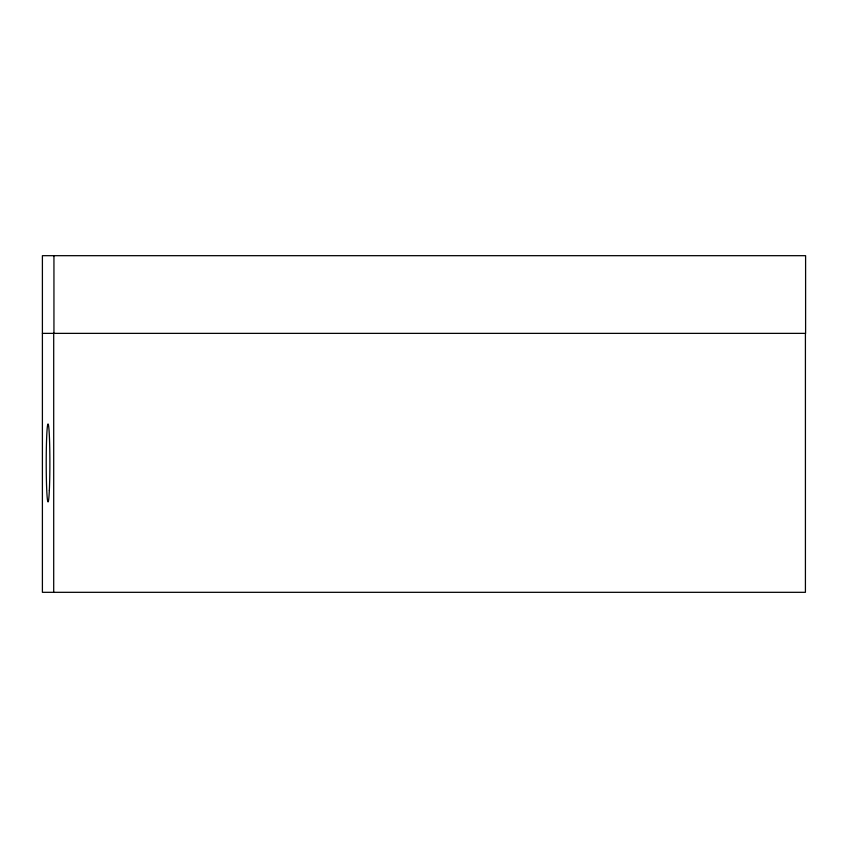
<?xml version="1.0" encoding="UTF-8"?>
<svg xmlns="http://www.w3.org/2000/svg" width="848" height="848" viewBox="0 0 848 848"><rect width="100%" height="100%" fill="white"/><g stroke="black" fill="none" stroke-linecap="round" stroke-linejoin="round"><path stroke-width="1.27" d="M42.4 333.37L805.6 333.37L805.6 255.683L42.4 255.683L42.4 592.317L805.42 592.317L805.42 333.37M53.943 255.683L53.943 333.37M53.7 333.37L53.7 592.317M49.343 490.303A38.838 1.823 -90 0 0 48.516 425.325A38.838 1.823 -90 0 0 46.28 472.898A38.838 1.823 -90 0 0 49.343 490.303"/></g></svg>
